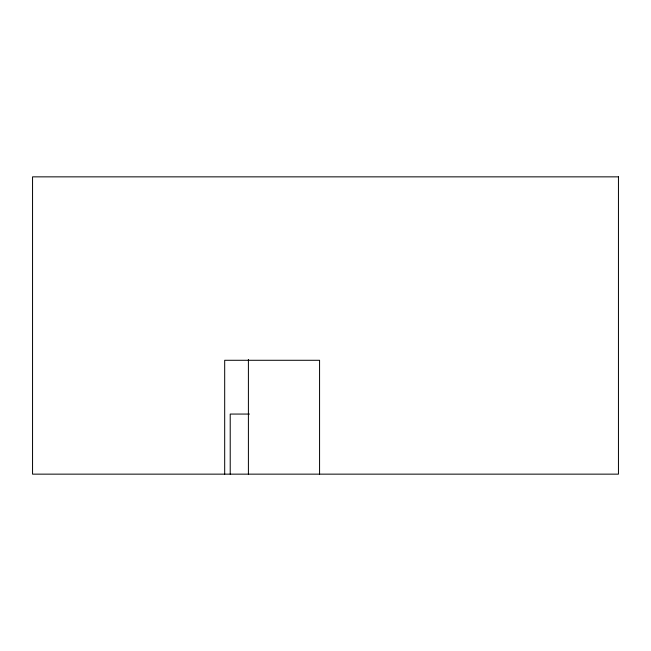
<?xml version="1.0" encoding="UTF-8"?>
<svg xmlns="http://www.w3.org/2000/svg" width="651" height="651" viewBox="0 0 651 651"><rect width="100%" height="100%" fill="white"/><g stroke="black" fill="none" stroke-linecap="round" stroke-linejoin="round"><path stroke-width="0.98" d="M249.455 414.06L230.218 414.06L230.218 474.148M319.568 474.148L319.568 360.288L224.685 360.288L224.685 474.148M248.405 359.49L248.405 474.148M618.45 176.852L32.55 176.852L32.55 474.148L618.45 474.148L618.45 176.852"/></g></svg>
